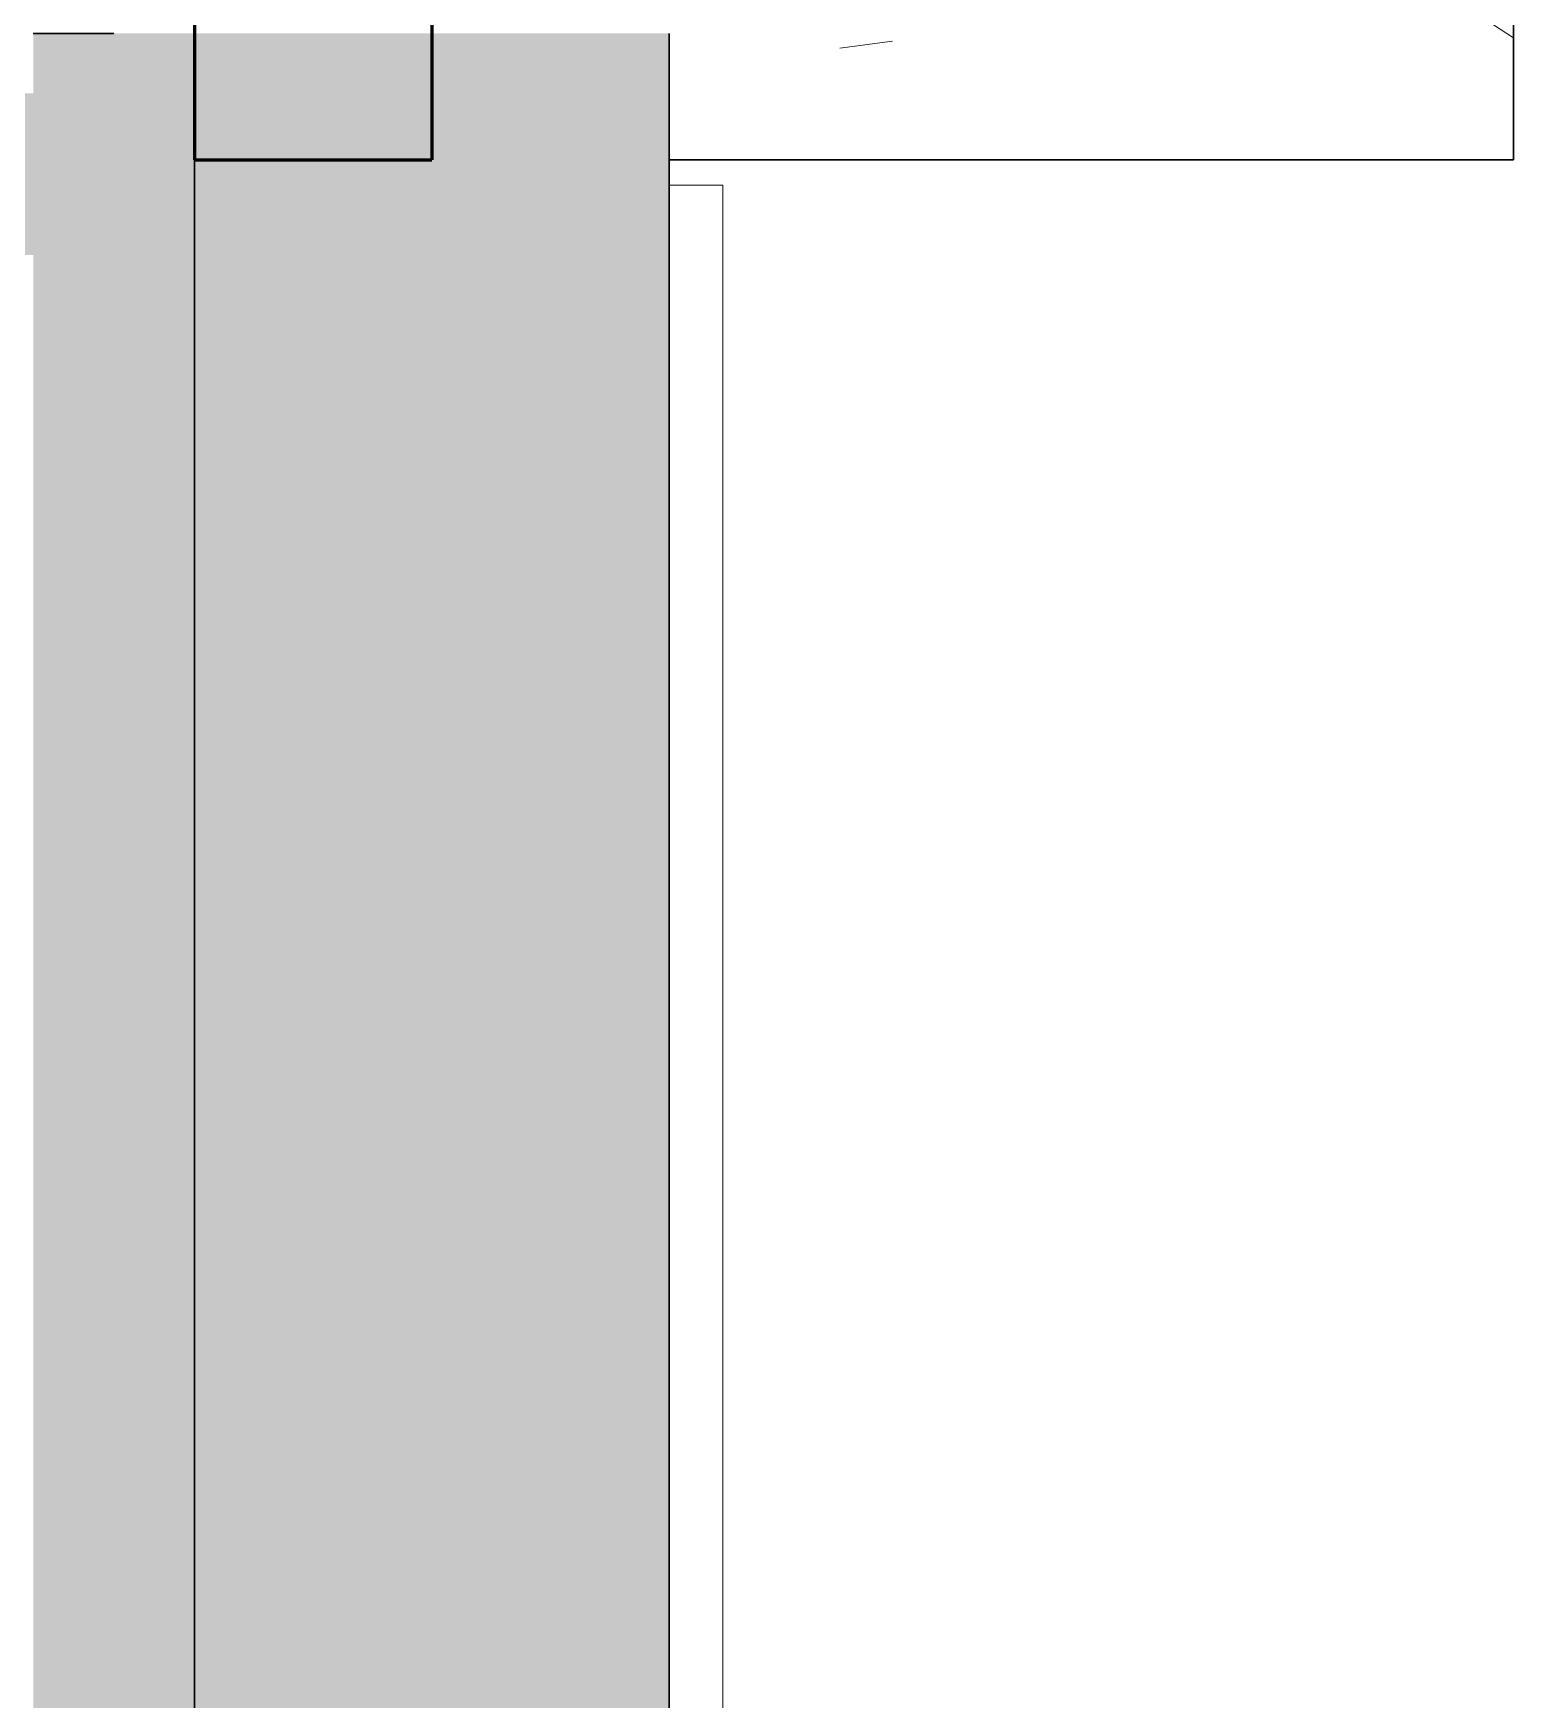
# Model space of a CAD drawing. Header units: millimetres. Extents: x 79795 to 317870, y -36033 to 97293.
# Drawn here: x 230739 to 231675, y 12592 to 13645 of the extents above; entities that cross this region are included whole.
import ezdxf

# ---------------------------------------------------------------- set-up
doc = ezdxf.new("R2010")
doc.units = ezdxf.units.MM
doc.header["$MEASUREMENT"] = 0
for name, color, linetype, lineweight in [('CSM-STL-XX-ZZ-M3-A-XXXX-00001_detached _19_04_21__rvt-1-Level 4$0$A-GLAZ', 7, 'CONTINUOUS', 9), ('CSM-STL-XX-ZZ-M3-A-XXXX-00001_detached _19_04_21__rvt-1-Level 4$0$A-GLAZ-CURT', 7, 'CONTINUOUS', 9), ('CSM-STL-XX-ZZ-M3-A-XXXX-00001_detached _19_04_21__rvt-1-Level 4$0$A-WALL', 7, 'CONTINUOUS', 9), ('CSM-STL-XX-ZZ-M3-A-XXXX-00001_detached _19_04_21__rvt-1-Level 4$0$A-WALL-PATT', 7, 'CONTINUOUS', 9), ('CSM-STL-XX-ZZ-M3-A-XXXX-00001_detached _19_04_21__rvt-1-Level 4$0$I-WALL', 7, 'CONTINUOUS', 9), ('CSM-STL-XX-ZZ-M3-A-XXXX-00001_detached _19_04_21__rvt-1-Level 4$0$S-COLS-SYMB', 171, 'CONTINUOUS', 70)]:
    doc.layers.add(name, color=color, linetype=linetype, lineweight=lineweight)

msp = doc.modelspace()

# ---------------------------------------------------------------- hatches: boundary and pattern name
at = {"layer": 'CSM-STL-XX-ZZ-M3-A-XXXX-00001_detached _19_04_21__rvt-1-Level 4$0$A-GLAZ'}
h = msp.add_hatch(dxfattribs=at)
h.set_pattern_fill('FP_8', color=256, angle=-90, style=0, pattern_type=2)
h.set_pattern_definition([(50, (147271.8, -12772.7), (728.7365, -63.756), [76.2, -838.2]), (355, (147271.8, -12772.7), (-140.9716, 764.2276), [60.96, -670.56]), (100.451, (147332.5, -12778), (587.77, 700.467), [64.76, -712.36]), (46.184, (147271.8, -12569.5), (1084.316, -168.171), [114.3, -1257.3]), (96.636, (147362.1, -12583.5), (949.61, 989.71), [97.14, -1068.54]), (351.184, (147271.8, -12569.5), (949.62, 989.701), [91.44, -1005.84]), (21, (147373.4, -12620.3), (606.458, -409.0606), [76.2, -838.2]), (326, (147373.4, -12620.3), (247.2083, 736.753), [60.96, -670.56]), (71.451, (147423.9, -12654.4), (853.668, 327.6855), [64.76, -712.36]), (37.5, (147271.8, -12772.7), (12.3547, 338.2201), [33.528, -628.904, 33.528, -1320.292]), (37.5, (147271.8, -12772.7), (12.3547, 338.2201), [-695.96, -647.192, 33.528, -639.572]), (7.5, (147271.8, -12772.7), (267.2789, 400.7221), [33.528, -354.584, 33.528, -870.204]), (7.5, (147271.8, -12772.7), (267.2789, 400.7221), [-421.64, -613.664, 33.528, -223.012]), (327.5, (147045.22, -12772.7), (542.3633, -22.91534), [33.528, -220.472, 33.528, -1810.512]), (327.5, (147045.22, -12772.7), (542.3633, -22.91534), [-287.528, -758.952, 33.528, -1018.032]), (317.5, (146943.6, -12772.7), (592.517, 101.707), [33.528, -296.672, 33.528, -492.76, -746.76]), (317.5, (146943.6, -12772.7), (592.517, 101.707), [-856.488, 33.528, -713.232])])
h.paths.add_polyline_path([(231674.8, 13565.3), (231674.8, 13665.3), (230789.7, 13665.3), (230789.8, 13645.3), (231140.8, 13645.3), (231140.8, 13565.3)], flags=0)
h.paths.add_polyline_path([(231674.8, 14949.3), (231674.8, 15049.3), (231140.8, 15049.3), (231140.8, 14969.3), (230789.8, 14969.3), (230789.7, 14949.3), (230942.3, 14949.3)], flags=0)
at = {"layer": 'CSM-STL-XX-ZZ-M3-A-XXXX-00001_detached _19_04_21__rvt-1-Level 4$0$A-WALL-PATT'}
h = msp.add_hatch(color=256, dxfattribs=at)
h.paths.add_polyline_path([(230840.8, 8967.3), (231140.8, 8967.3), (231140.8, 13645.3), (230840.8, 13645.3), (230840.8, 9267.3)], flags=0)
h.paths.add_polyline_path([(230840.8, 14969.3), (231140.8, 14969.3), (231140.8, 16290.3), (230840.8, 16290.3), (230840.8, 15774.6)], flags=0)
h.paths.add_polyline_path([(230840.8, 25449.3), (231140.8, 25449.3), (231140.8, 26790.3), (230840.8, 26790.3), (230840.8, 25540.5)], flags=0)
h.paths.add_polyline_path([(230840.8, 28449.3), (231140.8, 28449.3), (231140.8, 34647.3), (230840.8, 34647.3), (230840.8, 28795.9)], flags=0)
h = msp.add_hatch(color=256, dxfattribs=at)
h.paths.add_polyline_path([(230738.8, 9267.3), (230840.8, 9267.3), (230840.8, 13645.3), (230738.8, 13645.3), (230738.8, 9369.3)], flags=0)
h.paths.add_polyline_path([(230840.8, 14969.3), (230840.8, 15169.3), (230738.8, 15169.3), (230738.8, 14969.3), (230789.7, 14969.3)], flags=0)
h = msp.add_hatch(color=256, dxfattribs=at)
h.paths.add_polyline_path([(230344.3, 13505.3), (230738.8, 13505.3), (230738.8, 13607.3), (229314.3, 13607.3), (229314.3, 13505.3), (229746.4, 13505.3)], flags=0)
h.paths.add_polyline_path([(225604.3, 13505.3), (225604.3, 13607.3), (225384.8, 13607.3), (225384.8, 13505.3), (225486.8, 13505.3)], flags=0)
h.paths.add_polyline_path([(228304.3, 13505.3), (228304.3, 13607.3), (226614.3, 13607.3), (226614.3, 13505.3), (228186.8, 13505.3)], flags=0)

# ---------------------------------------------------------------- linework, layer by layer
at = {"layer": 'CSM-STL-XX-ZZ-M3-A-XXXX-00001_detached _19_04_21__rvt-1-Level 4$0$A-GLAZ', "lineweight": 30}
for p, q in [((231674.8, 13565.3), (231674.8, 13665.3)), ((231140.8, 13645.3), (231140.8, 13565.3)), ((231140.8, 13565.3), (231674.8, 13565.3))]:
    msp.add_line(p, q, dxfattribs=at)
at = {"layer": 'CSM-STL-XX-ZZ-M3-A-XXXX-00001_detached _19_04_21__rvt-1-Level 4$0$A-GLAZ-CURT', "lineweight": 20}
for p, q in [((231140.8, 13549.3), (231140.8, 12065.3)), ((231174.8, 13549.3), (231140.8, 13549.3)), ((231174.8, 12065.3), (231174.8, 13549.3))]:
    msp.add_line(p, q, dxfattribs=at)
at = {"layer": 'CSM-STL-XX-ZZ-M3-A-XXXX-00001_detached _19_04_21__rvt-1-Level 4$0$A-WALL', "lineweight": 30}
for p, q in [((230840.8, 13645.3), (230840.8, 9267.3)), ((231140.8, 8967.3), (231140.8, 13565.3))]:
    msp.add_line(p, q, dxfattribs=at)
at = {"layer": 'CSM-STL-XX-ZZ-M3-A-XXXX-00001_detached _19_04_21__rvt-1-Level 4$0$I-WALL', "lineweight": 30}
for p, q in [((230789.8, 13645.3), (230738.8, 13645.3)), ((230840.8, 9267.3), (230840.8, 13645.3))]:
    msp.add_line(p, q, dxfattribs=at)
at = {"layer": 'CSM-STL-XX-ZZ-M3-A-XXXX-00001_detached _19_04_21__rvt-1-Level 4$0$S-COLS-SYMB', "lineweight": 60}
for p, q in [((230840.8, 13665.3), (230840.8, 13565.3)), ((230990.8, 13665.3), (230990.8, 13565.3)), ((230840.8, 13565.3), (230990.8, 13565.3))]:
    msp.add_line(p, q, dxfattribs=at)

doc.saveas('drawing.dxf')
